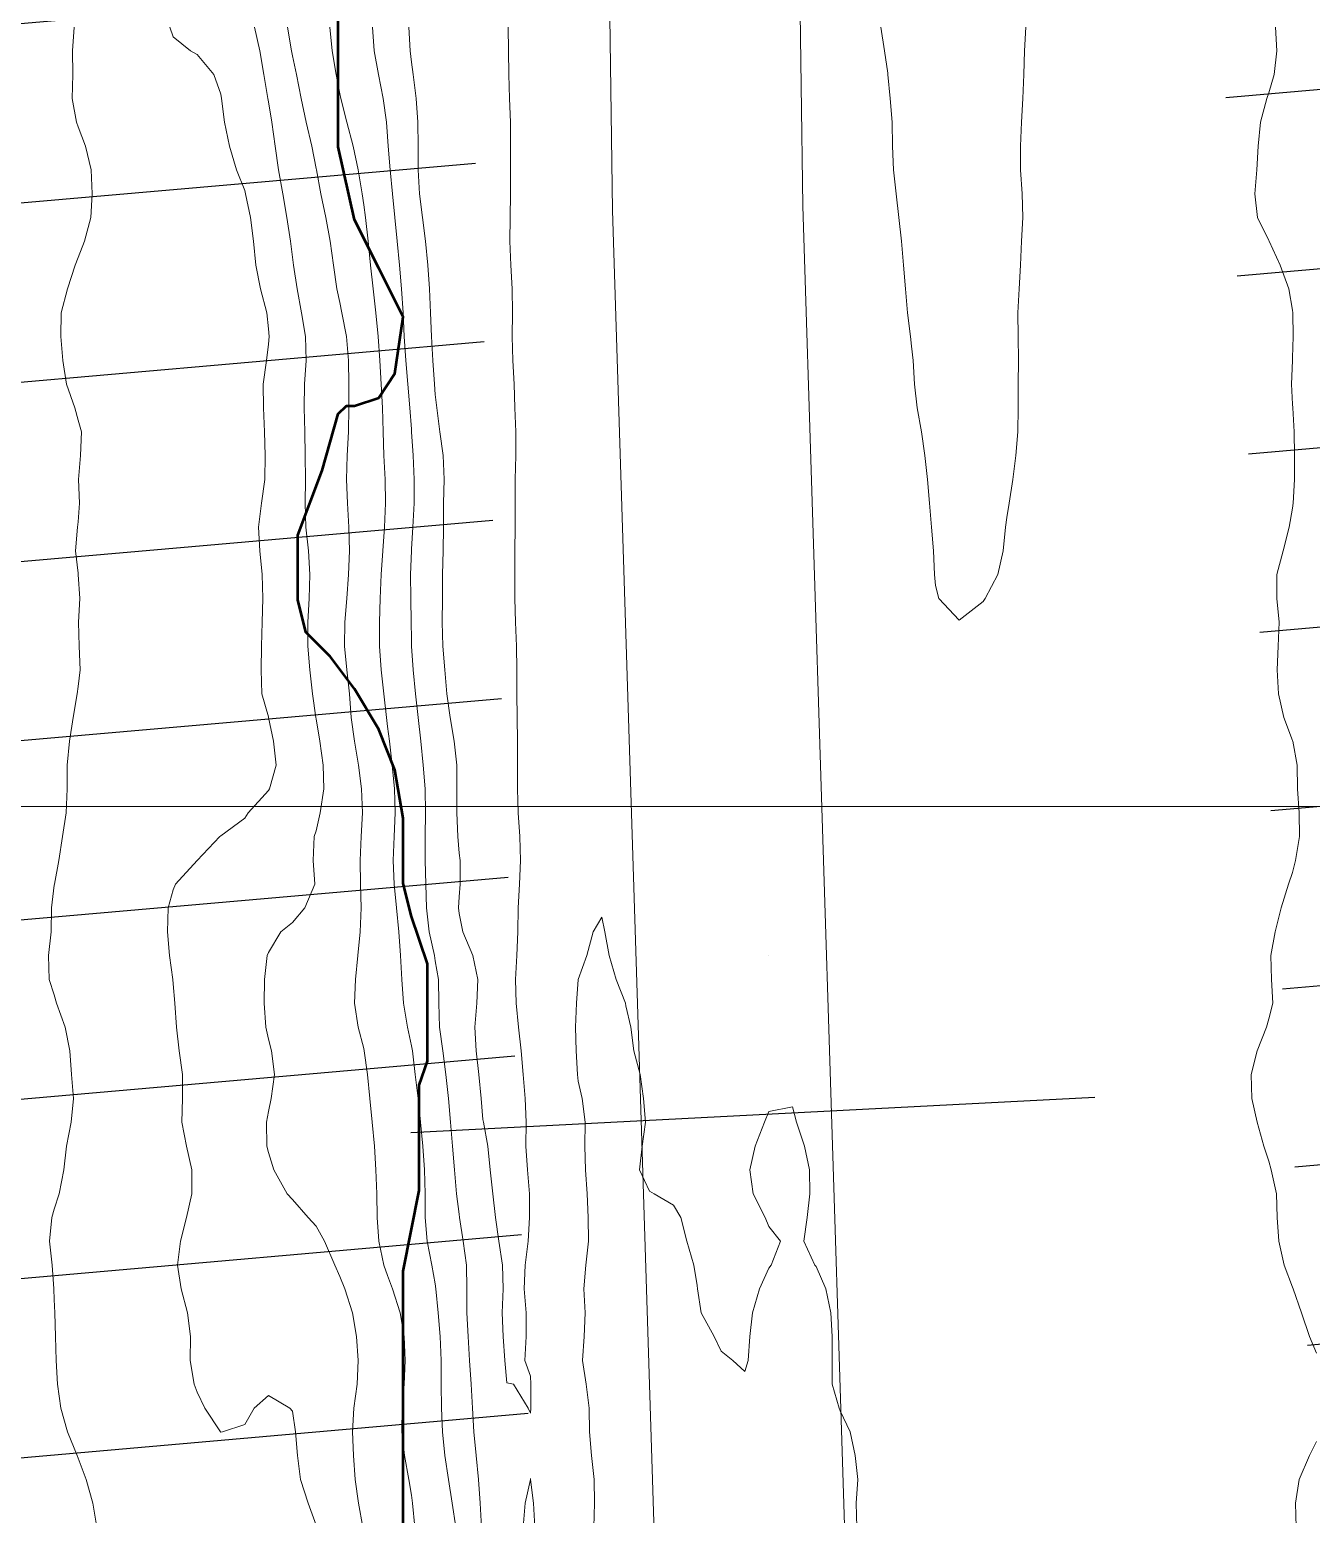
# Model space of a CAD drawing. Header units: centimetres. Extents: x 0 to 642158, y -847 to 649707.
# Drawn here: x 617090.24 to 617117.14, y 621372.52 to 621403.69 of the extents above; entities that cross this region are included whole.
import ezdxf

# ---------------------------------------------------------------- set-up
doc = ezdxf.new("R2010")
doc.units = ezdxf.units.CM
doc.header["$MEASUREMENT"] = 0
for name, color, linetype, lineweight in [('MEV_environnement_V', 7, 'Continuous', 20), ('MEV_grille', 254, 'Continuous', 9), ('MEV_layout inondation', 5, 'Continuous', 15), ('WAL_topographie 0.5', 253, 'Continuous', 20)]:
    doc.layers.add(name, color=color, linetype=linetype, lineweight=lineweight)
doc.layers.add('MEV_schema paysager_Ha', color=7, linetype='Continuous', lineweight=25, transparency=0.13)
doc.linetypes.add('TRACKS', pattern='A,0.15,[130,ltypeshp.shx,S=0.25,R=0,X=0,Y=0],0.15', length=0.3)
picture_1 = doc.add_image_def('image2.png', size_in_pixel=(6614, 11023))

# ---------------------------------------------------------------- blocks, each defined once
blk = doc.blocks.new('*U114')
at = {"layer": 'MEV_grille', "transparency": 33554687}
blk.add_lwpolyline([(-1338.461, 0), (1338.461, 0)], dxfattribs=at)
blk = doc.blocks.new('*U115')
at = {"layer": 'MEV_grille', "color": 0, "linetype": 'ByBlock', "lineweight": -2, "transparency": 16777216}
blk.add_blockref('*U114', (0, -1000), dxfattribs=at)

msp = doc.modelspace()

# ---------------------------------------------------------------- hatches: boundary and pattern name
at = {"layer": 'MEV_schema paysager_Ha', "transparency": 33554687}
h = msp.add_hatch(dxfattribs=at)
h.set_pattern_fill('ANSI31', color=60, scale=30, angle=320)
h.paths.add_polyline_path([(617169.617, 620973.194), (617165.143, 620997.552), (617163.049, 621011.729), (617162.573, 621023.432), (617161.336, 621028.189), (617160.67, 621031.995), (617159.432, 621036.467), (617156.475, 621053.969), (617156.906, 621060.001), (617157.984, 621066.14), (617158.414, 621069.802), (617158.199, 621075.295), (617157.014, 621080.142), (617155.505, 621084.988), (617154.751, 621088.973), (617151.842, 621094.789), (617149.148, 621099.205), (617146.994, 621101.252), (617145.377, 621102.544), (617143.546, 621103.621), (617141.391, 621107.391), (617140.307, 621121.334), (617138.581, 621134.515), (617137.596, 621148.681), (617137.947, 621158.301), (617138.342, 621166.601), (617137.255, 621176.482), (617136.069, 621187.153), (617134.618, 621206.801), (617133.841, 621215.056), (617132.235, 621238.569), (617131.105, 621276.162), (617130.662, 621320.72), (617129.383, 621365.826), (617128.171, 621391.821), (617126.408, 621441.701), (617124.527, 621449.888), (617124.527, 621453.399), (617124.884, 621455.482), (617126.075, 621456.85), (617127.265, 621458.873), (617127.265, 621461.254), (617125.649, 621473.672), (617125.524, 621482.896), (617125.025, 621497.979), (617124.776, 621519.544), (617124.92, 621540.094), (617125.983, 621565.584), (617126.337, 621580.453), (617126.163, 621598.374), (617127.186, 621608.874), (617130.532, 621615.192), (617131.834, 621617.887), (617134.298, 621627.22), (617135.042, 621631.96), (617135.135, 621640.047), (617136.158, 621649.713), (617136.911, 621670.5), (617129.26, 621649.205), (617124.61, 621628.36), (617120.259, 621606.016), (617117.259, 621583.371), (617115.237, 621541.083), (617114.562, 621520.401), (617115.536, 621487.717), (617112.094, 621474.528), (617111.291, 621462.83), (617115.078, 621434.173), (617114.685, 621412.686), (617116.517, 621383.817), (617118.213, 621359.713), (617121.633, 621297.519), (617122.293, 621280.379), (617124.809, 621252.783), (617126.661, 621222.595), (617125.403, 621211.007), (617126.795, 621190.875), (617128.52, 621169.158), (617130.485, 621161.793), (617131.444, 621155.186), (617130.649, 621150.827), (617132.125, 621142.753), (617132.79, 621125.456), (617134.954, 621111.319), (617137.702, 621098.468), (617139.749, 621087.381), (617141.795, 621083.246), (617143.417, 621082.42), (617144.557, 621081.575), (617145.493, 621080.194), (617145.463, 621077.083), (617144.023, 621074.463), (617144.278, 621071.03), (617145.295, 621066.579), (617147.455, 621053.531), (617147.76, 621048.137), (617148.575, 621044.067), (617151.222, 621037.452), (617151.12, 621031.956), (617151.633, 621023.148), (617154.427, 621011.658), (617158.897, 620988.919), (617162.537, 620970.568), (617168.729, 620939.186), (617182.921, 620879.156), (617188.263, 620855.446), (617193.71, 620854.003), (617187.498, 620892.108), (617176.811, 620939.879)])
h = msp.add_hatch(dxfattribs=at)
h.set_pattern_fill('ANSI31', color=60, scale=30, angle=320)
h.paths.add_polyline_path([(617170.419, 620834.567), (617172.651, 620836.166), (617173.767, 620838.36), (617176.52, 620837.394), (617174.806, 620846.341), (617170.861, 620863.855), (617160.166, 620908.624), (617154.776, 620933.562), (617146.673, 620971.647), (617141.556, 621000.514), (617137.768, 621021.34), (617128.09, 621079.063), (617126.156, 621093.864), (617119.316, 621143.104), (617111.792, 621208.391), (617108.156, 621251.964), (617106.162, 621276.436), (617103.961, 621303.676), (617102.134, 621336.288), (617100.135, 621389.845), (617096.516, 621463.981), (617093.32, 621529.296), (617090.317, 621582.148), (617088.875, 621608.789), (617089.552, 621610.434), (617091.584, 621610.24), (617079.838, 621624.63), (617079.15, 621614.869), (617077.224, 621610.745), (617075.161, 621604.283), (617075.024, 621597.272), (617074.199, 621592.185), (617074.199, 621587.785), (617073.373, 621584.761), (617071.723, 621576.1), (617070.554, 621571.223), (617069.004, 621567.237), (617065.792, 621560.483), (617065.459, 621555.39), (617064.352, 621548.747), (617063.248, 621545.861), (617063.538, 621539.763), (617064.894, 621531.341), (617066.831, 621523.888), (617067.993, 621518.758), (617069.311, 621511.094), (617070.285, 621505.466), (617073.425, 621497.132), (617077.756, 621487.932), (617080.679, 621477.434), (617081.545, 621462.498), (617082.024, 621453.112), (617079.891, 621448.421), (617077.757, 621439.358), (617074.131, 621434.987), (617070.825, 621431.469), (617069.438, 621426.671), (617071.018, 621420.988), (617073.27, 621414.516), (617077.07, 621409.311), (617077.914, 621402.699), (617079.322, 621395.946), (617077.774, 621388.912), (617077.028, 621379.272), (617077.18, 621366.49), (617077.637, 621354.926), (617081.138, 621345.34), (617084.667, 621339.141), (617088.419, 621332.55), (617091.943, 621324.141), (617093.489, 621313.549), (617093.991, 621301.308), (617095.095, 621293.181), (617098.226, 621286.522), (617098.599, 621269.214), (617098.32, 621260.56), (617100.919, 621240.097), (617102.163, 621224.304), (617102.661, 621213.61), (617104.31, 621203.418), (617105.03, 621196.058), (617108.853, 621175.666), (617110.452, 621164.481), (617113.761, 621137.233), (617115.569, 621117.477), (617117.489, 621112.22), (617116.988, 621109.132), (617114.316, 621105.794), (617111.985, 621102.229), (617112.056, 621101.1), (617120.765, 621101.771), (617121.63, 621095.928), (617112.376, 621095.304), (617112.524, 621092.145), (617113.883, 621089.004), (617118.105, 621088.839), (617120.775, 621088.744), (617122.967, 621085.98), (617123.825, 621080.262), (617124.207, 621073.973), (617125.553, 621066.79), (617126.9, 621057.169), (617128.055, 621049.377), (617129.783, 621041.532), (617130.994, 621026.347), (617134.207, 621004.931), (617136.145, 620988.525), (617136.031, 620979.069), (617142.374, 620949.543), (617145.918, 620930.208), (617153.153, 620899.212), (617158.672, 620872.657), (617161.08, 620858.212), (617163.85, 620847.016), (617167.101, 620840.155), (617169.922, 620834.909)])

# ---------------------------------------------------------------- linework, layer by layer
msp.add_lwpolyline([(617098.236, 621380.532), (617112.598, 621381.278)])
at = {"layer": 'MEV_environnement_V', "linetype": 'TRACKS', "ltscale": 3}
for points in [[(617115.794, 621199.724), (617111.915, 621241.714), (617110.06, 621267.008), (617107.699, 621302.432), (617104.663, 621344.26), (617103.483, 621367.692), (617102.471, 621399.898), (617101.965, 621436.486), (617102.302, 621459.749), (617102.808, 621476.946), (617103.82, 621503.415), (617105.674, 621530.899), (617108.036, 621563.453)], [(617119.773, 621200.126), (617115.901, 621242.044), (617114.05, 621267.287), (617111.689, 621302.71), (617108.655, 621344.506), (617107.479, 621367.856), (617106.47, 621399.988), (617105.965, 621436.485), (617106.301, 621459.661), (617106.806, 621476.811), (617107.814, 621503.204), (617109.664, 621530.619), (617112.025, 621563.164)]]:
    msp.add_lwpolyline(points, dxfattribs=at)
at = {"layer": 'MEV_layout inondation', "lineweight": 50}
msp.add_lwpolyline([(617098.074, 621370.995), (617098.074, 621377.62), (617098.244, 621378.469), (617098.414, 621379.318), (617098.414, 621381.527), (617098.584, 621382.036), (617098.584, 621384.075), (617098.244, 621385.094), (617098.074, 621385.774), (617098.074, 621387.133), (617097.904, 621388.152), (617097.564, 621389.001), (617097.054, 621389.851), (617096.545, 621390.53), (617096.035, 621391.04), (617095.865, 621391.719), (617095.865, 621393.078), (617096.375, 621394.437), (617096.715, 621395.626), (617096.884, 621395.796), (617097.054, 621395.796), (617097.564, 621395.966), (617097.904, 621396.476), (617098.074, 621397.665), (617097.564, 621398.684), (617097.054, 621399.703), (617096.715, 621401.232), (617096.715, 621404.8)], dxfattribs=at)
at = {"layer": 'WAL_topographie 0.5'}
for points in [[(617091.166, 621403.75), (617091.137, 621403.25), (617091.143, 621402.75), (617091.129, 621402.25), (617091.215, 621401.75), (617091.25, 621401.657), (617091.404, 621401.25), (617091.524, 621400.75), (617091.545, 621400.25), (617091.518, 621399.75), (617091.388, 621399.25), (617091.25, 621398.911), (617091.193, 621398.75), (617091.026, 621398.25), (617090.899, 621397.75), (617090.89, 621397.25), (617090.934, 621396.75), (617091.011, 621396.25), (617091.182, 621395.75), (617091.25, 621395.494), (617091.32, 621395.25), (617091.3, 621394.75), (617091.261, 621394.25), (617091.278, 621393.75), (617091.25, 621393.361), (617091.241, 621393.25), (617091.197, 621392.75), (617091.25, 621392.283), (617091.253, 621392.25), (617091.287, 621391.75), (617091.261, 621391.25), (617091.272, 621390.75), (617091.298, 621390.25), (617091.25, 621389.902), (617091.233, 621389.75), (617091.148, 621389.25), (617091.07, 621388.75), (617091.023, 621388.25), (617091.025, 621387.75), (617091.004, 621387.25), (617090.927, 621386.75), (617090.847, 621386.25), (617090.753, 621385.75), (617090.75, 621385.731), (617090.69, 621385.25), (617090.684, 621384.75), (617090.631, 621384.25), (617090.645, 621383.75), (617090.75, 621383.425), (617090.801, 621383.25), (617090.978, 621382.75), (617091.08, 621382.25), (617091.113, 621381.75), (617091.155, 621381.25), (617091.106, 621380.75), (617091.01, 621380.25), (617090.953, 621379.75), (617090.855, 621379.25), (617090.75, 621378.923), (617090.699, 621378.75), (617090.654, 621378.25), (617090.706, 621377.75), (617090.74, 621377.25), (617090.75, 621377.028), (617090.764, 621376.75), (617090.779, 621376.25), (617090.79, 621375.75), (617090.822, 621375.25), (617090.892, 621374.75), (617091.026, 621374.25), (617091.229, 621373.75), (617091.25, 621373.7), (617091.418, 621373.25), (617091.562, 621372.75), (617091.648, 621372.25)], [(617093.179, 621403.75), (617093.25, 621403.541), (617093.614, 621403.25), (617093.75, 621403.173), (617094.101, 621402.75), (617094.25, 621402.338), (617094.26, 621402.25), (617094.324, 621401.75), (617094.43, 621401.25), (617094.574, 621400.75), (617094.75, 621400.317), (617094.766, 621400.25), (617094.871, 621399.75), (617094.932, 621399.25), (617094.986, 621398.75), (617095.083, 621398.25), (617095.213, 621397.75), (617095.25, 621397.413), (617095.264, 621397.25), (617095.25, 621397.087), (617095.21, 621396.75), (617095.134, 621396.25), (617095.141, 621395.75), (617095.168, 621395.25), (617095.182, 621394.75), (617095.173, 621394.25), (617095.1, 621393.75), (617095.039, 621393.25), (617095.066, 621392.75), (617095.117, 621392.25), (617095.127, 621391.75), (617095.118, 621391.25), (617095.103, 621390.75), (617095.092, 621390.25), (617095.106, 621389.75), (617095.25, 621389.264), (617095.252, 621389.25), (617095.357, 621388.75), (617095.41, 621388.25), (617095.269, 621387.75), (617095.25, 621387.715), (617094.824, 621387.25), (617094.75, 621387.136), (617094.25, 621386.768), (617094.227, 621386.75), (617093.75, 621386.25), (617093.75, 621386.25), (617093.299, 621385.75), (617093.25, 621385.631), (617093.143, 621385.25), (617093.127, 621384.75), (617093.169, 621384.25), (617093.24, 621383.75), (617093.25, 621383.656), (617093.283, 621383.25), (617093.315, 621382.75), (617093.371, 621382.25), (617093.446, 621381.75), (617093.443, 621381.25), (617093.43, 621380.75), (617093.525, 621380.25), (617093.638, 621379.75), (617093.638, 621379.25), (617093.53, 621378.75), (617093.403, 621378.25), (617093.34, 621377.75), (617093.414, 621377.25), (617093.546, 621376.75), (617093.612, 621376.25), (617093.604, 621375.75), (617093.687, 621375.25), (617093.75, 621375.083), (617093.909, 621374.75), (617094.241, 621374.25), (617094.25, 621374.241), (617094.286, 621374.25), (617094.75, 621374.405), (617094.949, 621374.75), (617095.25, 621375.015), (617095.699, 621374.75), (617095.75, 621374.687), (617095.816, 621374.25), (617095.855, 621373.75), (617095.918, 621373.25), (617096.083, 621372.75), (617096.25, 621372.287)], [(617094.954, 621403.75), (617095.065, 621403.25), (617095.153, 621402.75), (617095.238, 621402.25), (617095.25, 621402.18), (617095.32, 621401.75), (617095.39, 621401.25), (617095.462, 621400.75), (617095.55, 621400.25), (617095.637, 621399.75), (617095.708, 621399.25), (617095.75, 621398.919), (617095.773, 621398.75), (617095.85, 621398.25), (617095.944, 621397.75), (617096.023, 621397.25), (617096.038, 621396.75), (617096.005, 621396.25), (617095.995, 621395.75), (617096.011, 621395.25), (617096.022, 621394.75), (617096.025, 621394.25), (617096.02, 621393.75), (617096.035, 621393.25), (617096.086, 621392.75), (617096.119, 621392.25), (617096.105, 621391.75), (617096.074, 621391.25), (617096.076, 621390.75), (617096.117, 621390.25), (617096.175, 621389.75), (617096.245, 621389.25), (617096.25, 621389.222), (617096.326, 621388.75), (617096.396, 621388.25), (617096.408, 621387.75), (617096.336, 621387.25), (617096.25, 621386.87), (617096.211, 621386.75), (617096.187, 621386.25), (617096.22, 621385.75), (617096.011, 621385.25), (617095.75, 621384.946), (617095.509, 621384.75), (617095.25, 621384.314), (617095.223, 621384.25), (617095.165, 621383.75), (617095.156, 621383.25), (617095.194, 621382.75), (617095.25, 621382.495), (617095.311, 621382.25), (617095.374, 621381.75), (617095.303, 621381.25), (617095.25, 621380.974), (617095.209, 621380.75), (617095.211, 621380.25), (617095.25, 621380.112), (617095.364, 621379.75), (617095.641, 621379.25), (617095.75, 621379.125), (617096.081, 621378.75), (617096.25, 621378.567), (617096.422, 621378.25), (617096.644, 621377.75), (617096.75, 621377.512), (617096.849, 621377.25), (617097.014, 621376.75), (617097.099, 621376.25), (617097.132, 621375.75), (617097.108, 621375.25), (617097.039, 621374.75), (617097.015, 621374.25), (617097.035, 621373.75), (617097.068, 621373.25), (617097.138, 621372.75), (617097.229, 621372.25)], [(617095.65, 621403.75), (617095.731, 621403.25), (617095.75, 621403.147), (617095.837, 621402.75), (617095.933, 621402.25), (617096.039, 621401.75), (617096.157, 621401.25), (617096.25, 621400.78), (617096.257, 621400.75), (617096.351, 621400.25), (617096.453, 621399.75), (617096.544, 621399.25), (617096.614, 621398.75), (617096.687, 621398.25), (617096.75, 621397.962), (617096.791, 621397.75), (617096.883, 621397.25), (617096.927, 621396.75), (617096.935, 621396.25), (617096.937, 621395.75), (617096.928, 621395.25), (617096.902, 621394.75), (617096.889, 621394.25), (617096.905, 621393.75), (617096.938, 621393.25), (617096.947, 621392.75), (617096.929, 621392.25), (617096.89, 621391.75), (617096.848, 621391.25), (617096.847, 621390.75), (617096.895, 621390.25), (617096.946, 621389.75), (617096.985, 621389.25), (617097.054, 621388.75), (617097.14, 621388.25), (617097.201, 621387.75), (617097.219, 621387.25), (617097.195, 621386.75), (617097.174, 621386.25), (617097.183, 621385.75), (617097.193, 621385.25), (617097.173, 621384.75), (617097.127, 621384.25), (617097.072, 621383.75), (617097.051, 621383.25), (617097.129, 621382.75), (617097.25, 621382.299), (617097.26, 621382.25), (617097.327, 621381.75), (617097.373, 621381.25), (617097.424, 621380.75), (617097.471, 621380.25), (617097.503, 621379.75), (617097.52, 621379.25), (617097.528, 621378.75), (617097.565, 621378.25), (617097.671, 621377.75), (617097.75, 621377.535), (617097.852, 621377.25), (617098.013, 621376.75), (617098.095, 621376.25), (617098.115, 621375.75), (617098.094, 621375.25), (617098.055, 621374.75), (617098.05, 621374.25), (617098.107, 621373.75), (617098.194, 621373.25), (617098.25, 621372.919), (617098.274, 621372.75), (617098.32, 621372.25)], [(617096.537, 621403.75), (617096.583, 621403.25), (617096.67, 621402.75), (617096.75, 621402.35), (617096.771, 621402.25), (617096.895, 621401.75), (617097.027, 621401.25), (617097.129, 621400.75), (617097.214, 621400.25), (617097.25, 621400.017), (617097.282, 621399.75), (617097.338, 621399.25), (617097.393, 621398.75), (617097.449, 621398.25), (617097.504, 621397.75), (617097.549, 621397.25), (617097.583, 621396.75), (617097.613, 621396.25), (617097.641, 621395.75), (617097.657, 621395.25), (617097.672, 621394.75), (617097.696, 621394.25), (617097.704, 621393.75), (617097.681, 621393.25), (617097.646, 621392.75), (617097.617, 621392.25), (617097.596, 621391.75), (617097.579, 621391.25), (617097.579, 621390.75), (617097.613, 621390.25), (617097.67, 621389.75), (617097.726, 621389.25), (617097.75, 621389.064), (617097.786, 621388.75), (617097.848, 621388.25), (617097.897, 621387.75), (617097.91, 621387.25), (617097.885, 621386.75), (617097.868, 621386.25), (617097.887, 621385.75), (617097.934, 621385.25), (617097.986, 621384.75), (617098.022, 621384.25), (617098.047, 621383.75), (617098.082, 621383.25), (617098.166, 621382.75), (617098.25, 621382.358), (617098.269, 621382.25), (617098.331, 621381.75), (617098.388, 621381.25), (617098.443, 621380.75), (617098.487, 621380.25), (617098.525, 621379.75), (617098.539, 621379.25), (617098.54, 621378.75), (617098.577, 621378.25), (617098.675, 621377.75), (617098.75, 621377.357), (617098.764, 621377.25), (617098.813, 621376.75), (617098.854, 621376.25), (617098.874, 621375.75), (617098.877, 621375.25), (617098.878, 621374.75), (617098.9, 621374.25), (617098.954, 621373.75), (617099.027, 621373.25), (617099.104, 621372.75), (617099.181, 621372.25)], [(617097.43, 621403.75), (617097.467, 621403.25), (617097.559, 621402.75), (617097.655, 621402.25), (617097.723, 621401.75), (617097.75, 621401.452), (617097.764, 621401.25), (617097.802, 621400.75), (617097.85, 621400.25), (617097.902, 621399.75), (617097.952, 621399.25), (617098.001, 621398.75), (617098.044, 621398.25), (617098.075, 621397.75), (617098.1, 621397.25), (617098.133, 621396.75), (617098.176, 621396.25), (617098.216, 621395.75), (617098.25, 621395.306), (617098.254, 621395.25), (617098.289, 621394.75), (617098.307, 621394.25), (617098.304, 621393.75), (617098.282, 621393.25), (617098.25, 621392.783), (617098.248, 621392.75), (617098.232, 621392.25), (617098.235, 621391.75), (617098.243, 621391.25), (617098.25, 621390.904), (617098.253, 621390.75), (617098.285, 621390.25), (617098.338, 621389.75), (617098.389, 621389.25), (617098.445, 621388.75), (617098.499, 621388.25), (617098.535, 621387.75), (617098.543, 621387.25), (617098.535, 621386.75), (617098.541, 621386.25), (617098.551, 621385.75), (617098.565, 621385.25), (617098.62, 621384.75), (617098.731, 621384.25), (617098.75, 621384.142), (617098.821, 621383.75), (617098.822, 621383.25), (617098.842, 621382.75), (617098.912, 621382.25), (617098.975, 621381.75), (617099.025, 621381.25), (617099.07, 621380.75), (617099.113, 621380.25), (617099.153, 621379.75), (617099.195, 621379.25), (617099.25, 621378.817), (617099.259, 621378.75), (617099.339, 621378.25), (617099.407, 621377.75), (617099.416, 621377.25), (617099.414, 621376.75), (617099.44, 621376.25), (617099.471, 621375.75), (617099.506, 621375.25), (617099.534, 621374.75), (617099.559, 621374.25), (617099.606, 621373.75), (617099.658, 621373.25), (617099.693, 621372.75), (617099.723, 621372.25)], [(617098.194, 621403.75), (617098.22, 621403.25), (617098.25, 621403.014), (617098.286, 621402.75), (617098.348, 621402.25), (617098.385, 621401.75), (617098.393, 621401.25), (617098.391, 621400.75), (617098.421, 621400.25), (617098.481, 621399.75), (617098.546, 621399.25), (617098.597, 621398.75), (617098.628, 621398.25), (617098.65, 621397.75), (617098.672, 621397.25), (617098.7, 621396.75), (617098.734, 621396.25), (617098.75, 621396.033), (617098.782, 621395.75), (617098.848, 621395.25), (617098.913, 621394.75), (617098.938, 621394.25), (617098.926, 621393.75), (617098.921, 621393.25), (617098.914, 621392.75), (617098.904, 621392.25), (617098.903, 621391.75), (617098.897, 621391.25), (617098.911, 621390.75), (617098.948, 621390.25), (617098.994, 621389.75), (617099.062, 621389.25), (617099.146, 621388.75), (617099.2, 621388.25), (617099.206, 621387.75), (617099.201, 621387.25), (617099.222, 621386.75), (617099.25, 621386.402), (617099.271, 621386.25), (617099.275, 621385.75), (617099.25, 621385.482), (617099.239, 621385.25), (617099.25, 621385.132), (617099.326, 621384.75), (617099.539, 621384.25), (617099.644, 621383.75), (617099.624, 621383.25), (617099.581, 621382.75), (617099.607, 621382.25), (617099.664, 621381.75), (617099.715, 621381.25), (617099.75, 621380.808), (617099.764, 621380.75), (617099.853, 621380.25), (617099.906, 621379.75), (617099.962, 621379.25), (617100.014, 621378.75), (617100.086, 621378.25), (617100.159, 621377.75), (617100.173, 621377.25), (617100.156, 621376.75), (617100.173, 621376.25), (617100.214, 621375.75), (617100.25, 621375.279), (617100.393, 621375.25), (617100.703, 621374.75), (617100.75, 621374.641), (617100.759, 621374.75), (617100.758, 621375.25), (617100.75, 621375.417), (617100.631, 621375.75), (617100.66, 621376.25), (617100.658, 621376.75), (617100.615, 621377.25), (617100.641, 621377.75), (617100.698, 621378.25), (617100.728, 621378.75), (617100.732, 621379.25), (617100.689, 621379.75), (617100.651, 621380.25), (617100.656, 621380.75), (617100.64, 621381.25), (617100.599, 621381.75), (617100.553, 621382.25), (617100.497, 621382.75), (617100.448, 621383.25), (617100.435, 621383.75), (617100.462, 621384.25), (617100.481, 621384.75), (617100.494, 621385.25), (617100.521, 621385.75), (617100.539, 621386.25), (617100.525, 621386.75), (617100.492, 621387.25), (617100.474, 621387.75), (617100.474, 621388.25), (617100.479, 621388.75), (617100.471, 621389.25), (617100.464, 621389.75), (617100.464, 621390.25), (617100.453, 621390.75), (617100.433, 621391.25), (617100.422, 621391.75), (617100.422, 621392.25), (617100.424, 621392.75), (617100.427, 621393.25), (617100.426, 621393.75), (617100.428, 621394.25), (617100.44, 621394.75), (617100.439, 621395.25), (617100.424, 621395.75), (617100.406, 621396.25), (617100.382, 621396.75), (617100.363, 621397.25), (617100.37, 621397.75), (617100.368, 621398.25), (617100.336, 621398.75), (617100.314, 621399.25), (617100.321, 621399.75), (617100.333, 621400.25), (617100.331, 621400.75), (617100.329, 621401.25), (617100.329, 621401.75), (617100.311, 621402.25), (617100.293, 621402.75), (617100.29, 621403.25), (617100.281, 621403.75)], [(617108.105, 621403.75), (617108.179, 621403.25), (617108.25, 621402.781), (617108.252, 621402.75), (617108.304, 621402.25), (617108.345, 621401.75), (617108.349, 621401.25), (617108.37, 621400.75), (617108.425, 621400.25), (617108.48, 621399.75), (617108.54, 621399.25), (617108.584, 621398.75), (617108.622, 621398.25), (617108.667, 621397.75), (617108.728, 621397.25), (617108.75, 621397.046), (617108.783, 621396.75), (617108.809, 621396.25), (617108.87, 621395.75), (617108.957, 621395.25), (617109.032, 621394.75), (617109.087, 621394.25), (617109.126, 621393.75), (617109.167, 621393.25), (617109.21, 621392.75), (617109.234, 621392.25), (617109.25, 621392.019), (617109.321, 621391.75), (617109.75, 621391.294), (617110.25, 621391.683), (617110.292, 621391.75), (617110.562, 621392.25), (617110.673, 621392.75), (617110.722, 621393.25), (617110.75, 621393.45), (617110.801, 621393.75), (617110.879, 621394.25), (617110.938, 621394.75), (617110.979, 621395.25), (617110.989, 621395.75), (617110.989, 621396.25), (617110.994, 621396.75), (617110.987, 621397.25), (617110.982, 621397.75), (617111.011, 621398.25), (617111.036, 621398.75), (617111.056, 621399.25), (617111.085, 621399.75), (617111.072, 621400.25), (617111.04, 621400.75), (617111.039, 621401.25), (617111.057, 621401.75), (617111.083, 621402.25), (617111.108, 621402.75), (617111.123, 621403.25), (617111.151, 621403.75)], [(617117.25, 621375.898), (617117.102, 621376.25), (617116.935, 621376.75), (617116.765, 621377.25), (617116.75, 621377.29), (617116.576, 621377.75), (617116.463, 621378.25), (617116.428, 621378.75), (617116.409, 621379.25), (617116.303, 621379.75), (617116.25, 621379.931), (617116.144, 621380.25), (617116.005, 621380.75), (617115.892, 621381.25), (617115.88, 621381.75), (617116.004, 621382.25), (617116.2, 621382.75), (617116.25, 621382.924), (617116.335, 621383.25), (617116.304, 621383.75), (617116.293, 621384.25), (617116.382, 621384.75), (617116.508, 621385.25), (617116.661, 621385.75), (617116.75, 621385.996), (617116.809, 621386.25), (617116.894, 621386.75), (617116.885, 621387.25), (617116.854, 621387.75), (617116.849, 621388.25), (617116.756, 621388.75), (617116.75, 621388.766), (617116.567, 621389.25), (617116.456, 621389.75), (617116.424, 621390.25), (617116.449, 621390.75), (617116.465, 621391.25), (617116.417, 621391.75), (617116.419, 621392.25), (617116.549, 621392.75), (617116.681, 621393.25), (617116.75, 621393.645), (617116.762, 621393.75), (617116.787, 621394.25), (617116.791, 621394.75), (617116.783, 621395.25), (617116.753, 621395.75), (617116.75, 621395.827), (617116.727, 621396.25), (617116.748, 621396.75), (617116.75, 621396.8), (617116.761, 621397.25), (617116.756, 621397.75), (617116.75, 621397.804), (617116.669, 621398.25), (617116.489, 621398.75), (617116.259, 621399.25), (617116.25, 621399.268), (617116.011, 621399.75), (617115.956, 621400.25), (617115.998, 621400.75), (617116.026, 621401.25), (617116.076, 621401.75), (617116.21, 621402.25), (617116.25, 621402.367), (617116.364, 621402.75), (617116.421, 621403.25), (617116.392, 621403.75)], [(617102.081, 621372.25), (617102.091, 621372.75), (617102.086, 621373.25), (617102.029, 621373.75), (617101.987, 621374.25), (617101.983, 621374.75), (617101.917, 621375.25), (617101.841, 621375.75), (617101.873, 621376.25), (617101.899, 621376.75), (617101.868, 621377.25), (617101.908, 621377.75), (617101.968, 621378.25), (617101.96, 621378.75), (617101.939, 621379.25), (617101.907, 621379.75), (617101.887, 621380.25), (617101.896, 621380.75), (617101.831, 621381.25), (617101.75, 621381.615), (617101.738, 621381.75), (617101.708, 621382.25), (617101.693, 621382.75), (617101.714, 621383.25), (617101.75, 621383.75), (617101.75, 621383.75), (617101.932, 621384.25), (617102.068, 621384.75), (617102.25, 621385.058), (617102.312, 621384.75), (617102.402, 621384.25), (617102.551, 621383.75), (617102.742, 621383.25), (617102.75, 621383.194), (617102.853, 621382.75), (617102.92, 621382.25), (617103.05, 621381.75), (617103.123, 621381.25), (617103.161, 621380.75), (617103.096, 621380.25), (617103.036, 621379.75), (617103.25, 621379.3), (617103.344, 621379.25), (617103.75, 621379.009), (617103.909, 621378.75), (617104.031, 621378.25), (617104.18, 621377.75), (617104.25, 621377.321), (617104.259, 621377.25), (617104.33, 621376.75), (617104.609, 621376.25), (617104.75, 621375.945), (617105, 621375.75), (617105.25, 621375.516), (617105.319, 621375.75), (617105.356, 621376.25), (617105.412, 621376.75), (617105.554, 621377.25), (617105.75, 621377.689), (617105.804, 621377.75), (617106, 621378.25), (617105.75, 621378.558), (617105.673, 621378.75), (617105.423, 621379.25), (617105.355, 621379.75), (617105.464, 621380.25), (617105.664, 621380.75), (617105.75, 621380.979), (617106.25, 621381.074), (617106.336, 621380.75), (617106.5, 621380.25), (617106.606, 621379.75), (617106.612, 621379.25), (617106.559, 621378.75), (617106.485, 621378.25), (617106.721, 621377.75), (617106.75, 621377.72), (617106.951, 621377.25), (617107.057, 621376.75), (617107.085, 621376.25), (617107.081, 621375.75), (617107.086, 621375.25), (617107.229, 621374.75), (617107.25, 621374.692), (617107.459, 621374.25), (617107.566, 621373.75), (617107.625, 621373.25), (617107.588, 621372.75), (617107.599, 621372.25)], [(617105.75, 621384.25), (617105.75, 621384.25), (617105.75, 621384.25), (617105.75, 621384.25), (617105.75, 621384.25)], [(617117.25, 621366.865), (617116.964, 621367.25), (617116.813, 621367.75), (617116.75, 621368.083), (617116.72, 621368.25), (617116.632, 621368.75), (617116.654, 621369.25), (617116.75, 621369.708), (617116.763, 621369.75), (617116.803, 621370.25), (617116.856, 621370.75), (617116.899, 621371.25), (617116.852, 621371.75), (617116.822, 621372.25), (617116.809, 621372.75), (617116.888, 621373.25), (617117.106, 621373.75), (617117.25, 621374.046)], [(617100.75, 621370.121), (617100.771, 621370.25), (617100.849, 621370.75), (617100.86, 621371.25), (617100.85, 621371.75), (617100.844, 621372.25), (617100.816, 621372.75), (617100.752, 621373.25), (617100.75, 621373.269), (617100.747, 621373.25), (617100.639, 621372.75), (617100.596, 621372.25), (617100.601, 621371.75), (617100.603, 621371.25), (617100.65, 621370.75), (617100.734, 621370.25), (617100.75, 621370.121)]]:
    msp.add_lwpolyline(points, dxfattribs=at)

# ---------------------------------------------------------------- block references
at = {"layer": 'MEV_grille', "transparency": 33554687}
msp.add_blockref('*U115', (616669.481, 622387.381), dxfattribs=at)

# ---------------------------------------------------------------- pictures from other files: only their frames are drawn
image = msp.add_image(picture_1, insert=(616830.845, 620745.783), size_in_units=(429.466, 715.756), dxfattribs=dict(brightness=75))
image.dxf.flags = 7

doc.saveas('drawing.dxf')
